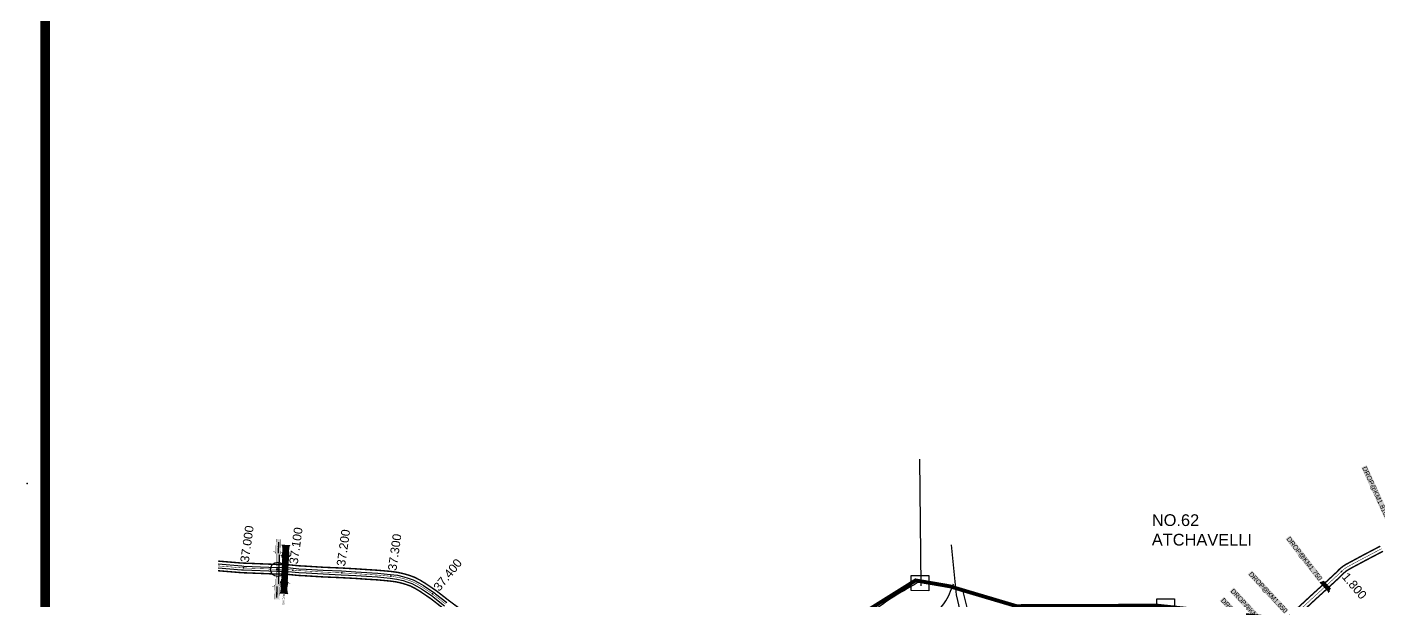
# Model space of a CAD drawing. Header units: inches. Extents: x 203261 to 228925, y 1594290 to 1605484.
# Drawn here: x 203261 to 206068, y 1600378 to 1601571 of the extents above; entities that cross this region are included whole.
import ezdxf
from ezdxf.enums import TextEntityAlignment as Align

# ---------------------------------------------------------------- set-up
doc = ezdxf.new("R2010")
doc.units = ezdxf.units.IN
doc.header["$MEASUREMENT"] = 0
doc.linetypes.add('ACAD_ISO02W100', pattern=[15, 12, -3])
doc.linetypes.add('HIDDEN2', pattern=[0.1875, 0.125, -0.0625])
for name, color, linetype in [('BOUNDRY STONES', 240, 'Continuous'), ('CANAL1', 7, 'Continuous'), ('CSMark', 72, 'Continuous'), ('PLOTS', 7, 'Continuous'), ('ROADS', 1, 'Continuous'), ('STREAMS', 4, 'Continuous'), ('STRUCTURE', 5, 'Continuous'), ('TEXT', 1, 'Continuous'), ('text2', 7, 'Continuous'), ('VILLAGE BOUNDRY', 5, 'Continuous')]:
    doc.layers.add(name, color=color, linetype=linetype)
doc.styles.get("Standard").update_dxf_attribs({"font": 'arial.ttf'})
doc.dimstyles.get("Standard").update_dxf_attribs({"dimtxt": 0.18, "dimasz": 0.18, "dimexe": 0.18, "dimexo": 0.0625, "dimgap": 0.09, "dimtad": 0, "dimtih": 1, "dimtoh": 1, "dimdec": 4, "dimzin": 0, "dimdsep": 46, "dimtxsty": 'Standard', "dimcen": 0.09, "dimadec": 0, "dimazin": 0, "dimtfac": 1, "dimtdec": 4, "dimtofl": 0, "dimtmove": 0, "dimatfit": 3, "dimfxl": 1, "dimtolj": 1, "dimtzin": 0, "dimarcsym": 0})

# ---------------------------------------------------------------- blocks, each defined once
blk = doc.blocks.new('DROP')
h = blk.add_hatch()
h.set_pattern_fill('ANSI31', color=1, scale=10, angle=45)
h.set_pattern_definition([(90, (-324.4107, -25.7687), (-1.25, 0), [])])
h.paths.add_polyline_path([(-9.9, -4.3), (-13.8, 4.1), (13.8, 4.1), (10.2, -4.3)])
at = {"layer": 'STRUCTURE', "color": 5, "const_width": 0.49}
blk.add_lwpolyline([(-9.9, -4.3), (-13.8, 4.1), (13.8, 4.1), (10.2, -4.3), (-9.9, -4.3)], dxfattribs=at)
at = {"layer": 'STRUCTURE', "color": 5}
blk.add_circle((0, 0), 1.33, dxfattribs=at)
blk = doc.blocks.new('SLB')
at = {"layer": 'STRUCTURE'}
h = blk.add_hatch(dxfattribs=at)
h.set_pattern_fill('DOTS', color=6, scale=20, angle=320.3722, style=0)
h.set_pattern_definition([(320.372247934, (-159.4327, -72.9564), (1.2786241598, 0.5641323054), [0, -1.25])])
h.paths.add_polyline_path([(769699.5, 1706871.1), (769699.5, 1706861.1), (769729.1, 1706861.1), (769732.1, 1706863.1), (769792.1, 1706863.1), (769795.1, 1706861.1), (769824.7, 1706861.1), (769824.7, 1706871.1), (769795.1, 1706871.1), (769792.1, 1706869.1), (769732.1, 1706869.1), (769729.1, 1706871.1)])
at = {"layer": 'STRUCTURE', "color": 6, "linetype": 'ACAD_ISO02W100', "ltscale": 0.5, "const_width": 0.5}
for points in [[(769699.5, 1706871.1), (769729.1, 1706871.1)], [(769699.5, 1706861.1), (769729.1, 1706861.1)], [(769795.1, 1706871.1), (769824.7, 1706871.1)], [(769795.1, 1706861.1), (769824.7, 1706861.1)]]:
    blk.add_lwpolyline(points, dxfattribs=at)
at = {"layer": 'STRUCTURE', "color": 6, "const_width": 0.628}
for points in [[(769726.1, 1706877.1), (769726.1, 1706873.1), (769732.1, 1706869.1), (769792.1, 1706869.1), (769798.1, 1706873.1), (769798.1, 1706877.1)], [(769726.1, 1706855.1), (769726.1, 1706859.1), (769732.1, 1706863.1), (769792.1, 1706863.1), (769798.1, 1706859.1), (769798.1, 1706855.1)]]:
    blk.add_lwpolyline(points, dxfattribs=at)
at = {"layer": 'STRUCTURE', "color": 6}
blk.add_lwpolyline([(769732.1, 1706863.1), (769792.1, 1706863.1)], dxfattribs=at)
blk.add_lwpolyline([(769732.1, 1706863.1), (769792.1, 1706863.1)], dxfattribs=at)
at = {"layer": 'STRUCTURE', "color": 0}
blk.add_circle((769762.1, 1706866.1), 1.24, dxfattribs=at)
for points in [[(769703.8, 1706866), (769726.7, 1706866)], [(769818.6, 1706865.8), (769795.7, 1706865.8)]]:
    blk.add_leader(points, dimstyle='Standard', override={"dimasz": 10, "dimgap": 0.09, "dimtad": 0}, dxfattribs=at)
blk = doc.blocks.new('SP')
at = {"layer": 'STRUCTURE'}
h = blk.add_hatch(dxfattribs=at)
h.set_pattern_fill('DASH', color=256, scale=8, style=0)
edge = h.paths.add_edge_path()
edge.add_spline(control_points=[(769825.7, 1706742.1), (769825.3, 1706741.8), (769823.8, 1706740.8), (769820.9, 1706740.3), (769817, 1706739.7), (769811.4, 1706738.9), (769804, 1706739.7), (769798.4, 1706741), (769795.6, 1706741.6)], knot_values=[0, 0, 0, 0, 1.613557, 5.24513, 8.624976, 13.470124, 22.190216, 30.746377, 30.746377, 30.746377, 30.746377], degree=3, periodic=0)
edge.add_line((769795.6, 1706741.6), (769792.6, 1706739.6))
edge.add_line((769792.6, 1706739.6), (769732.6, 1706739.6))
edge.add_line((769732.6, 1706739.6), (769729.6, 1706741.6))
edge.add_spline(control_points=[(769729.6, 1706741.6), (769726.9, 1706740.9), (769721.3, 1706739.5), (769713.9, 1706738.5), (769708.3, 1706739.1), (769704.4, 1706739.6), (769701.5, 1706740), (769700, 1706741), (769699.5, 1706741.3)], knot_values=[0, 0, 0, 0, 8.556161, 17.276253, 22.121402, 25.501247, 29.13282, 30.746377, 30.746377, 30.746377, 30.746377], degree=3, periodic=0)
edge.add_line((769699.5, 1706741.3), (769699.5, 1706722.1))
edge.add_spline(control_points=[(769699.5, 1706722.1), (769700, 1706722.4), (769701.4, 1706723.4), (769704.3, 1706724), (769708.2, 1706724.5), (769713.8, 1706725.3), (769721.2, 1706724.5), (769726.8, 1706723.3), (769729.6, 1706722.6)], knot_values=[0, 0, 0, 0, 1.613557, 5.24513, 8.624976, 13.470124, 22.190216, 30.746377, 30.746377, 30.746377, 30.746377], degree=3, periodic=0)
edge.add_line((769729.6, 1706722.6), (769732.6, 1706724.6))
edge.add_line((769732.6, 1706724.6), (769792.6, 1706724.6))
edge.add_line((769792.6, 1706724.6), (769795.6, 1706722.6))
edge.add_spline(control_points=[(769795.6, 1706722.6), (769798.4, 1706723.3), (769803.9, 1706724.8), (769811.3, 1706725.8), (769817, 1706725.1), (769820.9, 1706724.7), (769823.8, 1706724.2), (769825.2, 1706723.3), (769825.7, 1706723)], knot_values=[0, 0, 0, 0, 8.556161, 17.276253, 22.121402, 25.501247, 29.13282, 30.746377, 30.746377, 30.746377, 30.746377], degree=3, periodic=0)
edge.add_line((769825.7, 1706723), (769825.7, 1706742.1))
h.paths.add_polyline_path([(769764.2, 1706732.1, -1), (769761.1, 1706732.1, -1)], flags=0)
h.paths.add_polyline_path([(769761.1, 1706732.1, 1), (769764.2, 1706732.1, 1)], flags=16)
at = {"layer": 'STRUCTURE', "const_width": 0.628}
for points in [[(769726.6, 1706747.6), (769726.6, 1706743.6), (769732.6, 1706739.6), (769792.6, 1706739.6), (769798.6, 1706743.6), (769798.6, 1706747.6)], [(769726.6, 1706716.6), (769726.6, 1706720.6), (769732.6, 1706724.6), (769792.6, 1706724.6), (769798.6, 1706720.6), (769798.6, 1706716.6)]]:
    blk.add_lwpolyline(points, dxfattribs=at)
at = {"layer": 'STRUCTURE', "color": 3}
blk.add_lwpolyline([(769732.6, 1706724.6), (769792.6, 1706724.6)], dxfattribs=at)
blk.add_lwpolyline([(769732.6, 1706724.6), (769792.6, 1706724.6)], dxfattribs=at)
at = {"layer": 'STRUCTURE', "color": 0}
blk.add_circle((769762.6, 1706732.1), 1.55, dxfattribs=at)
at = {"layer": 'STRUCTURE'}
for points in [[(769699.5, 1706741.3), (769700.9, 1706740.5), (769704.4, 1706739.6), (769707.8, 1706739.2), (769712.6, 1706738.8), (769721.3, 1706739.7), (769729.6, 1706741.6)], [(769699.5, 1706722.1), (769700.9, 1706723), (769704.4, 1706724), (769707.7, 1706724.5), (769712.5, 1706725), (769721.2, 1706724.4), (769729.6, 1706722.6)], [(769825.7, 1706742.1), (769824.3, 1706741.3), (769820.8, 1706740.3), (769817.5, 1706739.8), (769812.7, 1706739.2), (769804, 1706739.9), (769795.6, 1706741.6)], [(769825.7, 1706723), (769824.3, 1706723.8), (769820.8, 1706724.7), (769817.4, 1706725.1), (769812.6, 1706725.5), (769803.9, 1706724.6), (769795.6, 1706722.6)]]:
    blk.add_spline(points, degree=3, dxfattribs=at)
at = {"layer": 'STRUCTURE', "color": 0}
blk.add_text('STREAM', height=5, dxfattribs=at).set_placement((769684.3, 1706732.1), align=Align.MIDDLE_CENTER)
for points in [[(769727.4, 1706732.1), (769700.8, 1706732.1)], [(769824.4, 1706732.1), (769800.5, 1706732.1)]]:
    blk.add_leader(points, dimstyle='Standard', override={"dimasz": 10, "dimgap": 0.09, "dimtad": 0}, dxfattribs=at)

msp = doc.modelspace()

# ---------------------------------------------------------------- linework, layer by layer
at = {"color": 5, "const_width": 20}
msp.add_lwpolyline([(203298.6, 1605084.6), (218613.4, 1605084.6), (218613.4, 1594300.1), (203298.6, 1594300.1)], close=True, dxfattribs=at)
at = {"color": 3}
for p in [(203260.7, 1600622.4), (203710.4, 1600447.1), (203781.3, 1600444.2), (203796.3, 1600444.2)]:
    msp.add_point(p, dxfattribs=at)
at = {"layer": 'BOUNDRY STONES'}
for points in [[(205096.7, 1600431.5), (205133.3, 1600431.4), (205133.3, 1600399.8), (205096.6, 1600399.9)], [(205606.8, 1600383.2), (205643.4, 1600383.1), (205643.4, 1600351.5), (205606.7, 1600351.6)]]:
    msp.add_lwpolyline(points, close=True, dxfattribs=at)
at = {"layer": 'CANAL1', "color": 200, "const_width": 3}
for points in [[(205882.6, 1600348.6), (205929.9, 1600392.4), (205961.5, 1600421.1), (205978.4, 1600436.8), (205986.7, 1600445.2), (205993.1, 1600450.4), (205998.8, 1600454.1), (206008.6, 1600459.4), (206036.3, 1600474.3), (206070.7, 1600492.3)], [(203657.6, 1600461.3), (203706.9, 1600457.2), (203710.8, 1600457.1), (203780.4, 1600454.3), (203796.1, 1600454.4), (203825.9, 1600451.5), (203840.9, 1600450.7), (203876, 1600448.5), (203913.8, 1600446.9), (203944, 1600445.2), (203966.5, 1600443.7), (203989.8, 1600442.2), (204016.4, 1600439.8), (204031, 1600437.8), (204045, 1600434.5), (204054, 1600431.8), (204065.1, 1600427.8), (204077.3, 1600421.5), (204087.1, 1600415.5), (204110.7, 1600399.6), (204112.7, 1600398), (204135.9, 1600379.9), (204180.9, 1600346.4)], [(205890.9, 1600339.9), (205938.1, 1600383.6), (205969.6, 1600412.3), (205986.7, 1600428.1), (205994.8, 1600436.3), (206000.2, 1600440.7), (206005, 1600443.8), (206014.3, 1600448.9), (206042, 1600463.7), (206076.3, 1600481.7)], [(203657.4, 1600441.3), (203705.7, 1600437.3), (203710, 1600437.1), (203780.1, 1600434.3), (203795.2, 1600434.4), (203824.4, 1600431.5), (203839.8, 1600430.7), (203875, 1600428.5), (203912.8, 1600426.9), (203942.8, 1600425.3), (203965.2, 1600423.7), (203988.3, 1600422.3), (204014.1, 1600419.9), (204027.4, 1600418.1), (204039.8, 1600415.2), (204047.7, 1600412.8), (204057.1, 1600409.5), (204067.5, 1600404), (204076.3, 1600398.7), (204099, 1600383.4), (204100.4, 1600382.3), (204123.8, 1600364)]]:
    msp.add_lwpolyline(points, dxfattribs=at)
at = {"layer": 'CANAL1', "color": 1, "linetype": 'HIDDEN2', "ltscale": 28, "const_width": 1}
for points in [[(205886.7, 1600344.2), (205934, 1600388), (205965.5, 1600416.7), (205982.6, 1600432.5), (205990.8, 1600440.7), (205996.6, 1600445.5), (206001.9, 1600448.9), (206011.4, 1600454.2), (206039.1, 1600469), (206073.5, 1600487)], [(203657.5, 1600451.3), (203706.3, 1600447.3), (203710.4, 1600447.1), (203780.3, 1600444.3), (203795.6, 1600444.4), (203825.1, 1600441.5), (203840.4, 1600440.7), (203875.5, 1600438.5), (203913.3, 1600436.9), (203943.4, 1600435.2), (203965.9, 1600433.7), (203989.1, 1600432.2), (204015.3, 1600429.8), (204029.2, 1600427.9), (204042.4, 1600424.9), (204050.8, 1600422.3), (204061.1, 1600418.6), (204072.4, 1600412.8), (204081.7, 1600407.1), (204104.9, 1600391.5), (204106.6, 1600390.2), (204129.9, 1600371.9)]]:
    msp.add_lwpolyline(points, dxfattribs=at)
at = {"layer": 'CANAL1', "color": 5}
for points in [[(203657.4, 1600447.3), (203706.1, 1600443.3), (203710.2, 1600443.1), (203780.2, 1600440.3), (203795.4, 1600440.4), (203824.8, 1600437.5), (203840.1, 1600436.7), (203875.3, 1600434.5), (203913.1, 1600432.9), (203943.1, 1600431.2), (203965.6, 1600429.7), (203988.7, 1600428.3), (204014.8, 1600425.9), (204028.5, 1600424), (204041.4, 1600421), (204049.6, 1600418.5), (204059.5, 1600415), (204070.4, 1600409.3), (204079.5, 1600403.7), (204102.5, 1600388.2), (204104.1, 1600387), (204127.4, 1600368.7)], [(203657.5, 1600455.3), (203706.6, 1600451.2), (203710.6, 1600451.1), (203780.4, 1600448.3), (203795.8, 1600448.4), (203825.4, 1600445.5), (203840.6, 1600444.7), (203875.7, 1600442.5), (203913.5, 1600440.9), (203943.6, 1600439.2), (203966.1, 1600437.7), (203989.4, 1600436.2), (204015.7, 1600433.8), (204029.9, 1600431.9), (204043.4, 1600428.7), (204052.1, 1600426.1), (204062.7, 1600422.3), (204074.4, 1600416.2), (204083.9, 1600410.4), (204107.2, 1600394.7), (204109, 1600393.3), (204132.3, 1600375.1)]]:
    msp.add_lwpolyline(points, dxfattribs=at)
at = {"layer": 'PLOTS'}
msp.add_lwpolyline([(205203.1, 1600401), (205218.7, 1600340.1), (205250, 1600167.5)], dxfattribs=at)
at = {"layer": 'ROADS'}
msp.add_lwpolyline([(205226, 1600029.4), (205215, 1600120.2), (205228.8, 1600228.5), (205190.5, 1600391.1), (205180.4, 1600495.4)], dxfattribs=at)
at = {"layer": 'STREAMS'}
for points in [[(205116.1, 1600420.1), (205012.4, 1600352.9), (204943, 1600295.7), (204842.5, 1600221.2), (204822.3, 1600168.8), (204801, 1600121.8), (204792.6, 1600078.2), (204789.5, 1600006.4), (204785.8, 1599943.4), (204754.5, 1599914.6), (204739.7, 1599887), (204703.5, 1599833.6), (204663.9, 1599802.5), (204617.9, 1599770.2), (204577.7, 1599706.7), (204563.5, 1599687.3), (204522.8, 1599668.5), (204462.6, 1599646.9), (204379.5, 1599631.2), (204330.9, 1599596.9), (204273, 1599568.8), (204216.4, 1599547.8), (204158.6, 1599510.2), (204118.5, 1599495.6), (204067.8, 1599485.7), (204054.2, 1599471.6)], [(204905, 1599661.2), (204907.1, 1599691.8), (204923.5, 1599708.8), (204933.6, 1599731.5), (204961.5, 1599812), (204945.5, 1599870.3), (204938.6, 1599898.2), (204978.8, 1599938.3), (205017.4, 1599982.9), (205037.5, 1600031.1), (205051.4, 1600073.9), (205043.9, 1600089.9), (205033.3, 1600093.9), (205036.7, 1600115), (205022.8, 1600216.7), (205018.5, 1600252.3), (205060.7, 1600289.8), (205102.2, 1600315.5), (205131.4, 1600339.7), (205165.9, 1600374.5), (205184.5, 1600414)]]:
    msp.add_spline(points, degree=3, dxfattribs=at)
at = {"layer": 'text2', "color": 3, "linetype": 'Continuous'}
msp.add_circle((203781.3, 1600444.2), 15, dxfattribs=at)
at = {"layer": 'text2', "color": 2, "linetype": 'Continuous'}
for p in [(203812.3, 1600442.8), (203914.1, 1600436.9), (204015.8, 1600429.8), (205954, 1600414, 22), (204102.5, 1600393.1)]:
    msp.add_point(p, dxfattribs=at)
at = {"layer": 'text2', "color": 3, "linetype": 'Continuous'}
msp.add_point((205989.9, 1600439.9), dxfattribs=at)
at = {"layer": 'VILLAGE BOUNDRY'}
msp.add_lwpolyline([(205117.1, 1600409.9), (205114.6, 1600673.1)], dxfattribs=at)
at = {"layer": 'VILLAGE BOUNDRY', "linetype": 'HIDDEN2', "ltscale": 75, "const_width": 8}
msp.add_lwpolyline([(203823.7, 1599679.2), (204082, 1599873.8), (204304.4, 1599990.4), (204307.4, 1600053.8), (204323.7, 1600059.3), (204770.2, 1600211.1), (205105.7, 1600421.2), (205177.2, 1600408.9), (205203.1, 1600401), (205315, 1600367.8), (205606.9, 1600368.8), (205942.3, 1600333), (206162.8, 1600258)], dxfattribs=at)

# ---------------------------------------------------------------- block references
at = {"layer": 'STRUCTURE', "color": 0, "rotation": 88.41174015594743}
msp.add_blockref('SLB', (1888656.2, 783669), dxfattribs=at)
at = {"layer": 'STRUCTURE', "color": 0, "xscale": 0.7999999999999998, "yscale": 0.7999999999999998, "zscale": 0.7999999999999998, "rotation": 87.49503087647638}
msp.add_blockref('SP', (1540962.6, 925547), dxfattribs=at)
at = {"layer": 'text2', "color": 3, "linetype": 'Continuous', "rotation": 132.7183248375171}
msp.add_blockref('DROP', (205957.4, 1600409.3), dxfattribs=at)

# ---------------------------------------------------------------- texts
at = {"layer": 'CSMark', "color": 1}
for s, rotation, p in [('37.000', 82.0508, (203712.1, 1600458.8, -8)), ('37.100', 82.0508, (203813.7, 1600455.2, -8)), ('37.200', 82.0508, (203912.2, 1600450.9, -8)), ('37.300', 82.0508, (204018.7, 1600441.7, -8)), ('37.400', 51.0109, (204109.9, 1600402.9, -8)), ('1.800', 310.4347, (205996.6, 1600433.9))]:
    msp.add_text(s, height=18, rotation=rotation, dxfattribs=at).set_placement(p, align=Align.MIDDLE_LEFT)
at = {"layer": 'STRUCTURE', "color": 5, "char_height": 10, "attachment_point": 1, "bg_fill": 1, "box_fill_scale": 1.1, "bg_fill_color": 7, "bg_fill_true_color": 16777215, "bg_fill_transparency": 0}
for s, insert, width, rotation in [('DROP@KM1.810/1.940', (206041.9, 1600659.2), 148.729, 294.4804), ('DROP@KM1.750', (205883.3, 1600513.1), 109.889, 307.6955), ('DROP@KM1.650', (205804.1, 1600440.2), 109.889, 312.8332), ('DROP@KM1.600', (205766.4, 1600405), 109.998, 312.8332), ('DROP@KM1.570', (205746.2, 1600385.6), 109.998, 312.8332)]:
    msp.add_mtext(s, dxfattribs=dict(at, insert=insert, width=width, rotation=rotation))
at = {"layer": 'TEXT', "insert": (205596.4, 1600558.7), "char_height": 24.357, "width": 208.062, "attachment_point": 1, "rotation": 359.8583}
msp.add_mtext('NO.62 ATCHAVELLI', dxfattribs=at)

doc.saveas('drawing.dxf')
